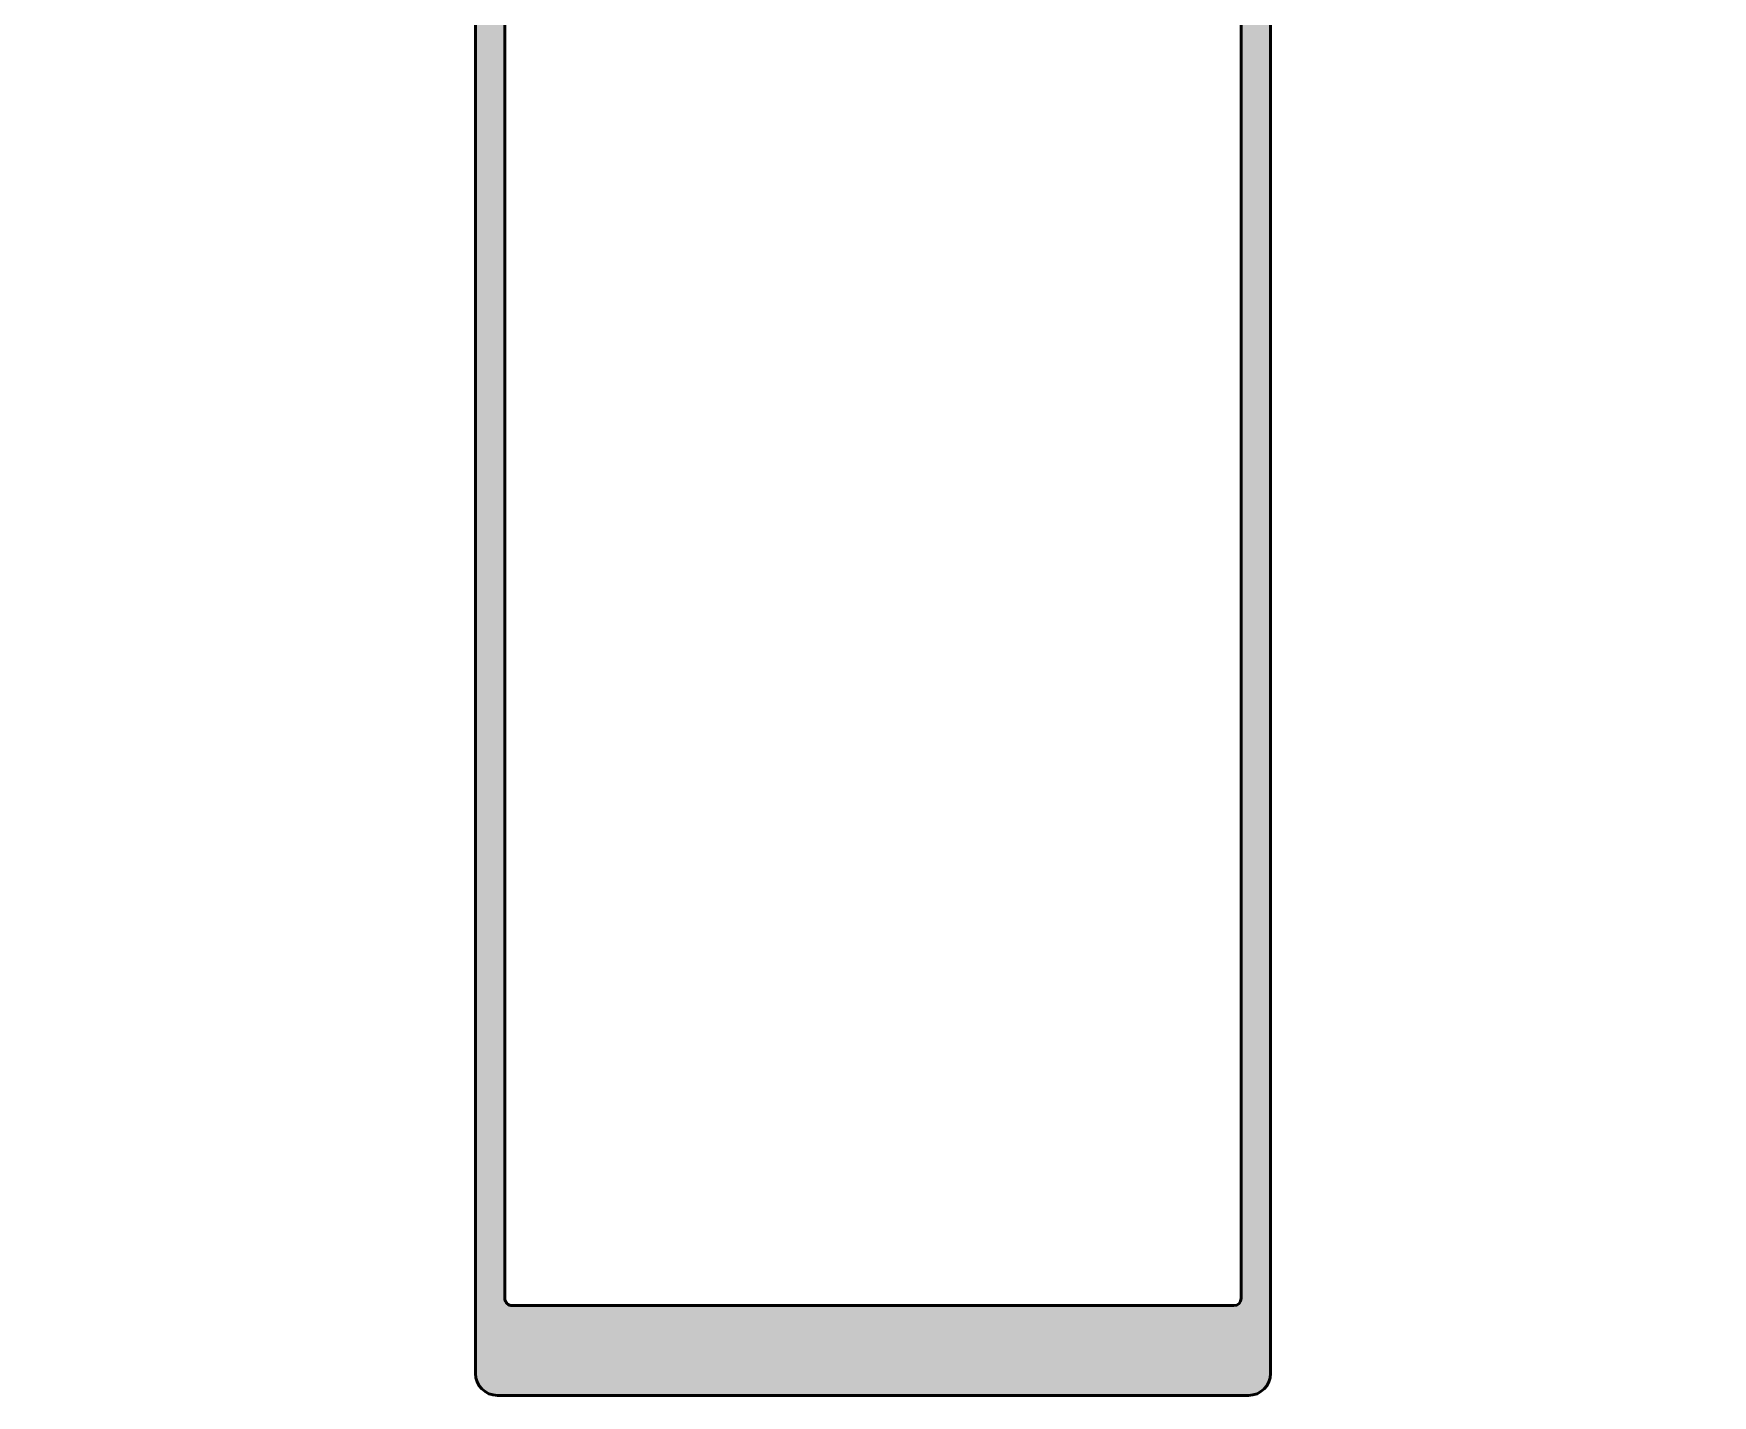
# Model space of a CAD drawing. Extents: x 0 to 114, y -95 to 90.
# Drawn here: x 0 to 114, y -95 to -2.5 of the extents above; entities that cross this region are included whole.
import ezdxf

# ---------------------------------------------------------------- set-up
doc = ezdxf.new("R2010")
doc.units = 0
doc.layers.add('0S-Alu contour', color=7, linetype='Continuous', lineweight=50)
doc.layers.add('0S-Alu hatch', color=252, linetype='Continuous', lineweight=25)

# ---------------------------------------------------------------- blocks, each defined once
blk = doc.blocks.new('445400__CFF86B1E_A908_4B75_B0B0_41B245B7B7D5_')
at = {"layer": '0S-Alu hatch'}
h = blk.add_hatch(color=256, dxfattribs=at)
edge = h.paths.add_edge_path()
edge.add_line((36.90000000000001, 10.09999999999999), (36.9, 3.43111920340129))
edge.add_ellipse((35.90000000000002, 3.431119203401286), major_axis=(-0.9999999999999857, 0), ratio=1, start_angle=94.08561677997449, end_angle=180, ccw=False)
edge.add_line((35.97124704998792, 2.433660503570562), (29.90000000000001, 2))
edge.add_line((29.90000000000001, 2), (9.100000000000001, 1.999999999999999))
edge.add_ellipse((9.100000000000003, 2.500000000000003), major_axis=(-0.5000000000000038, 0), ratio=1, start_angle=0, end_angle=89.99999999999977, ccw=False)
edge.add_line((8.6, 2.500000000000003), (8.6, 3.299999999999998))
edge.add_ellipse((9.1, 3.299999999999999), major_axis=(-0.5, 0), ratio=1, start_angle=270.0000000000002, end_angle=360, ccw=False)
edge.add_line((9.099999999999998, 3.799999999999998), (9.6, 3.799999999999999))
edge.add_arc((9.6, 4.299999999999999), 0.5, 270, 360)
edge.add_line((10.1, 4.299999999999999), (10.1, 4.500000000000001))
edge.add_arc((9.600000000000001, 4.500000000000001), 0.4999999999999983, 0, 90)
edge.add_line((9.600000000000001, 5), (6.8, 4.999999999999999))
edge.add_arc((6.799999999999999, 4.5), 0.4999999999999992, 89.99999999999991, 180)
edge.add_line((6.3, 4.5), (6.300000000000001, 3.999999999999999))
edge.add_line((6.300000000000001, 3.999999999999999), (7.300000000000001, 3.999999999999999))
edge.add_line((7.300000000000001, 3.999999999999999), (7.300000000000001, 2.499999999999997))
edge.add_ellipse((6.300000000000003, 2.5), major_axis=(-0.9999999999999982, 0), ratio=1, start_angle=90, end_angle=180, ccw=False)
edge.add_line((6.300000000000002, 1.5), (2.299999999999999, 1.499999999999999))
edge.add_ellipse((2.3, 2.499999999999999), major_axis=(-1, 0), ratio=1, start_angle=0, end_angle=90, ccw=False)
edge.add_line((1.299999999999999, 2.499999999999999), (1.299999999999999, 3.999999999999998))
edge.add_line((1.299999999999999, 3.999999999999998), (2.299999999999999, 3.999999999999999))
edge.add_line((2.299999999999999, 3.999999999999999), (2.299999999999999, 4.499999999999999))
edge.add_arc((1.799999999999999, 4.499999999999999), 0.5, 0, 89.99999999999987)
edge.add_line((1.8, 4.999999999999999), (0.5000000000000029, 5.000000000000001))
edge.add_arc((0.5000000000000017, 4.5), 0.5000000000000018, 89.99999999999984, 180)
edge.add_line((-1e-16, 4.5), (0, 0.5))
edge.add_arc((0.5, 0.5), 0.5, 180, 269.9999999999999)
edge.add_line((0.4999999999999998, 0), (29.5, -1e-16))
edge.add_ellipse((29.5, -0.5000000000000009), major_axis=(-0.5000000000000008, 0), ratio=1, start_angle=180, end_angle=270, ccw=False)
edge.add_line((30, -0.5), (29.99999999999998, -93.49999999999999))
edge.add_arc((31.49999999999998, -93.49999999999999), 1.5, 180, 270)
edge.add_line((31.49999999999998, -95), (82.49999999999999, -95))
edge.add_arc((82.49999999999999, -93.49999999999997), 1.500000000000028, 270, 360)
edge.add_line((84.00000000000001, -93.49999999999997), (84, -0.5))
edge.add_ellipse((84.50000000000001, -0.499999999999994), major_axis=(-0.5, 0), ratio=1, start_angle=270, end_angle=360, ccw=False)
edge.add_line((84.50000000000001, 2.3e-15), (113.5, 0))
edge.add_arc((113.5, 0.5), 0.5, 270, 360)
edge.add_line((114, 0.5), (114, 4.500000000000007))
edge.add_arc((113.5, 4.500000000000007), 0.5, 0, 90)
edge.add_line((113.5, 5.000000000000007), (112.2, 4.999999999999998))
edge.add_arc((112.2, 4.50000000000001), 0.4999999999999876, 90, 180)
edge.add_line((111.7, 4.50000000000001), (111.7, 3.999999999999999))
edge.add_line((111.7, 3.999999999999999), (112.7, 4))
edge.add_line((112.7, 4), (112.7, 2.499999999999992))
edge.add_ellipse((111.7, 2.49999999999999), major_axis=(-0.9999999999999857, 0), ratio=1, start_angle=90, end_angle=180, ccw=False)
edge.add_line((111.7, 1.500000000000006), (107.7, 1.499999999999998))
edge.add_ellipse((107.7, 2.500000000000028), major_axis=(-1.00000000000003, 0), ratio=1, start_angle=0, end_angle=89.9999999999992, ccw=False)
edge.add_line((106.7, 2.500000000000023), (106.7, 3.999999999999999))
edge.add_line((106.7, 3.999999999999999), (107.7, 3.999999999999999))
edge.add_line((107.7, 3.999999999999999), (107.7, 4.499999999999994))
edge.add_arc((107.2, 4.499999999999994), 0.5, 0, 90)
edge.add_line((107.2, 4.999999999999994), (104.4, 5))
edge.add_arc((104.4, 4.5), 0.5, 90, 180)
edge.add_line((103.9, 4.5), (103.9, 4.299999999999999))
edge.add_arc((104.4, 4.299999999999998), 0.5, 180, 270)
edge.add_line((104.4, 3.799999999999998), (104.9, 3.799999999999998))
edge.add_ellipse((104.9, 3.300000000000001), major_axis=(-0.4999999999999978, 0), ratio=1, start_angle=180, end_angle=270, ccw=False)
edge.add_line((105.4, 3.299999999999997), (105.4, 2.499999999999987))
edge.add_ellipse((104.9, 2.499999999999991), major_axis=(-0.5, 0), ratio=1, start_angle=90.00000000000159, end_angle=180, ccw=False)
edge.add_line((104.9, 1.999999999999987), (84.1, 2.000000000000001))
edge.add_line((84.1, 2.000000000000001), (78.02875295001213, 2.433660503570564))
edge.add_ellipse((78.10000000000004, 3.431119203401334), major_axis=(-1.000000000000033, 0), ratio=1, start_angle=0, end_angle=85.91438322002563, ccw=False)
edge.add_line((77.1, 3.431119203401344), (77.1, 10.1))
edge.add_ellipse((77.60000000000001, 10.10000000000001), major_axis=(-0.5, 0), ratio=1, start_angle=270, end_angle=360, ccw=False)
edge.add_line((77.60000000000001, 10.6), (78.5, 10.6))
edge.add_arc((78.5, 11.1), 0.5, 270, 360)
edge.add_line((79, 11.1), (79, 12.50000000000004))
edge.add_ellipse((79.07883644654305, 12.76752059199315), major_axis=(-0.278895056327433, 0), ratio=1, start_angle=-1.1645893740957263, end_angle=73.58012358050632, ccw=False)
edge.add_line((78.799999, 12.77318899999152), (78.799999, 13.22678299999154))
edge.add_ellipse((79.07886709564315, 13.2324436594686), major_axis=(-0.2789255417371294, 0), ratio=1, start_angle=-73.57540544464541, end_angle=1.1628700728887225, ccw=False)
edge.add_line((78.99999999999999, 13.49998699999153), (79, 15.37999800000003))
edge.add_arc((78.69999999999999, 15.37999800000003), 0.3000000000000114, 0, 89.99999999999729)
edge.add_line((78.7, 15.67999800000004), (77.72002568095722, 15.67999800000005))
edge.add_arc((77.72002568095722, 15.37999800000004), 0.3000000000000096, 90, 180)
edge.add_line((77.4200256809572, 15.37999800000004), (77.4200256809572, 12.62000000000004))
edge.add_ellipse((77.3000256809572, 12.62000000000004), major_axis=(-0.1200000000000045, 0), ratio=1, start_angle=90, end_angle=180, ccw=False)
edge.add_line((77.3000256809572, 12.50000000000003), (73.00000000000007, 12.50000000000004))
edge.add_ellipse((73.00000000000004, 13.00000000000001), major_axis=(-0.4999999999999752, 0), ratio=1, start_angle=0, end_angle=90.00000000000318, ccw=False)
edge.add_line((72.50000000000007, 13.00000000000009), (72.50000000000014, 13.70000000000012))
edge.add_line((72.50000000000014, 13.70000000000012), (73.88149545762252, 16.0928203230276))
edge.add_arc((73.76188021535188, 16.16188021535174), 0.1381197846482771, 329.9999999999972, 455.6225775507961)
edge.add_arc((74.2382232411737, 11.32339113815252), 4.999999999999663, 95.62257755079072, 162.2515836439295)
edge.add_ellipse((68.99999999999991, 13.00000000000037), major_axis=(-0.5000000000003207, 0), ratio=1, start_angle=90, end_angle=162.2515836439296, ccw=False)
edge.add_line((68.99999999999991, 12.50000000000005), (45.00000000000008, 12.50000000000003))
edge.add_ellipse((45.00000000000009, 13.00000000000071), major_axis=(-0.5000000000006822, 0), ratio=1, start_angle=17.74841635606998, end_angle=89.9999999999992, ccw=False)
edge.add_arc((39.7617767588263, 11.32339113815289), 4.999999999999307, 17.74841635607033, 84.37742244920871)
edge.add_arc((40.23811978464815, 16.16188021535175), 0.1381197846482763, 84.3774224492096, 210.0000000000003)
edge.add_line((40.11850454237751, 16.09282032302761), (41.49999999999987, 13.70000000000009))
edge.add_line((41.49999999999987, 13.70000000000009), (41.49999999999993, 13.00000000000006))
edge.add_ellipse((40.99999999999995, 13.00000000000001), major_axis=(-0.4999999999999787, 0), ratio=1, start_angle=90, end_angle=180, ccw=False)
edge.add_line((40.99999999999995, 12.50000000000003), (36.69997431904284, 12.50000000000003))
edge.add_ellipse((36.69997431904283, 12.62000000000004), major_axis=(-0.1200000000000134, 0), ratio=1, start_angle=0, end_angle=90.00000000000341, ccw=False)
edge.add_line((36.57997431904282, 12.62000000000005), (36.57997431904282, 15.37999800000005))
edge.add_arc((36.27997431904282, 15.37999800000005), 0.2999999999999971, 0, 90)
edge.add_line((36.27997431904282, 15.67999800000004), (35.30000000000003, 15.67999800000005))
edge.add_arc((35.30000000000003, 15.37999800000004), 0.3000000000000043, 90, 180)
edge.add_line((35.00000000000003, 15.37999800000004), (35.00000000000003, 13.49998699999153))
edge.add_ellipse((34.92113290435687, 13.23244365946859), major_axis=(-0.2789255417371474, 0), ratio=1, start_angle=178.8371299271035, end_angle=253.5754054446465, ccw=False)
edge.add_line((35.20000100000003, 13.22678299999149), (35.20000100000003, 12.77318899999184))
edge.add_ellipse((34.92116355345695, 12.76752059199316), major_axis=(-0.2788950563274723, 0), ratio=1, start_angle=106.419876419493, end_angle=181.1645893741586, ccw=False)
edge.add_line((35.00000000000001, 12.50000000000001), (35, 11.10000000000002))
edge.add_arc((35.5, 11.10000000000001), 0.5000000000000071, 180, 270)
edge.add_line((35.5, 10.60000000000001), (36.40000000000001, 10.6))
edge.add_ellipse((36.4, 10.09999999999999), major_axis=(-0.5000000000000054, 0), ratio=1, start_angle=180, end_angle=269.9999999999992, ccw=False)
edge = h.paths.add_edge_path()
edge.add_line((75.10000000000001, 1.599999999999996), (38.9, 1.599999999999999))
edge.add_ellipse((38.9, 2.1), major_axis=(-0.5, 0), ratio=1, start_angle=0, end_angle=90, ccw=False)
edge.add_line((38.4, 2.1), (38.4, 10.30000000000001))
edge.add_ellipse((38.89999999999999, 10.3), major_axis=(-0.4999999999999929, 0), ratio=1, start_angle=270, end_angle=360, ccw=False)
edge.add_line((38.89999999999999, 10.8), (75.10000000000002, 10.79999999999999))
edge.add_ellipse((75.10000000000002, 10.30000000000001), major_axis=(-0.4999999999999858, 0), ratio=1, start_angle=180, end_angle=270, ccw=False)
edge.add_line((75.60000000000001, 10.29999999999999), (75.60000000000001, 2.099999999999996))
edge.add_ellipse((75.10000000000001, 2.099999999999996), major_axis=(-0.5, 0), ratio=1, start_angle=90, end_angle=180, ccw=False)
edge = h.paths.add_edge_path()
edge.add_line((31.99999999999997, -88.4), (32, -0.5))
edge.add_ellipse((32.5, -0.4999999999999974), major_axis=(-0.4999999999999974, 0), ratio=1, start_angle=270, end_angle=360, ccw=False)
edge.add_line((32.5, 0), (81.5, 1e-15))
edge.add_ellipse((81.5, -0.4999999999999991), major_axis=(-0.5, 0), ratio=1, start_angle=180, end_angle=270, ccw=False)
edge.add_line((82, -0.5), (82, -88.39999999999999))
edge.add_ellipse((81.5, -88.39999999999999), major_axis=(-0.5, 0), ratio=1, start_angle=90, end_angle=180, ccw=False)
edge.add_line((81.5, -88.89999999999998), (32.5, -88.90000000000002))
edge.add_ellipse((32.49999999999999, -88.4), major_axis=(-0.5000000000000142, 0), ratio=1, start_angle=0, end_angle=90.00000000000159, ccw=False)
at = {"layer": '0S-Alu contour', "color": 7}
for points in [[(40.11850454237751, 16.09282032302761), (41.49999999999987, 13.70000000000009), (41.49999999999993, 13.00000000000006)], [(72.50000000000007, 13.00000000000009), (72.50000000000014, 13.70000000000012), (73.88149545762252, 16.0928203230276)], [(35.00000000000003, 15.37999800000004), (35.00000000000003, 13.49998699999153)], [(36.27997431904282, 15.67999800000004), (35.30000000000003, 15.67999800000005)], [(36.57997431904282, 12.62000000000005), (36.57997431904282, 15.37999800000005)], [(77.4200256809572, 15.37999800000004), (77.4200256809572, 12.62000000000004)], [(78.7, 15.67999800000004), (77.72002568095722, 15.67999800000005)], [(78.99999999999999, 13.49998699999153), (79, 15.37999800000003)], [(35.20000100000003, 13.22678299999149), (35.20000100000003, 12.77318899999184)], [(78.799999, 12.77318899999152), (78.799999, 13.22678299999154)], [(35.00000000000001, 12.50000000000001), (35, 11.10000000000002)], [(40.99999999999995, 12.50000000000003), (36.69997431904284, 12.50000000000003)], [(68.99999999999991, 12.50000000000005), (45.00000000000008, 12.50000000000003)], [(77.3000256809572, 12.50000000000003), (73.00000000000007, 12.50000000000004)], [(79, 11.1), (79, 12.50000000000004)], [(35.5, 10.60000000000001), (36.40000000000001, 10.6)], [(38.4, 2.1), (38.4, 10.3)], [(38.89999999999999, 10.8), (75.10000000000002, 10.79999999999999)], [(75.60000000000001, 10.29999999999999), (75.60000000000001, 2.099999999999996)], [(77.60000000000001, 10.6), (78.5, 10.6)], [(36.90000000000001, 10.09999999999999), (36.9, 3.43111920340129)], [(77.1, 3.431119203401344), (77.1, 10.1)], [(1.8, 4.999999999999999), (0.5000000000000029, 5.000000000000001)], [(9.600000000000001, 5), (6.8, 4.999999999999999)], [(107.2, 4.999999999999994), (104.4, 5)], [(113.5, 5.000000000000007), (112.2, 4.999999999999998)], [(-1e-16, 4.5), (0, 0.5)], [(1.299999999999999, 2.499999999999999), (1.299999999999999, 3.999999999999998), (2.299999999999999, 3.999999999999999), (2.299999999999999, 4.499999999999999)], [(6.3, 4.5), (6.300000000000001, 3.999999999999999), (7.300000000000001, 3.999999999999999), (7.300000000000001, 2.499999999999997)], [(9.099999999999998, 3.799999999999998), (9.6, 3.799999999999999)], [(10.1, 4.299999999999999), (10.1, 4.500000000000001)], [(103.9, 4.5), (103.9, 4.299999999999999)], [(104.4, 3.799999999999998), (104.9, 3.799999999999998)], [(106.7, 2.500000000000023), (106.7, 3.999999999999999), (107.7, 3.999999999999999), (107.7, 4.499999999999994)], [(111.7, 4.50000000000001), (111.7, 3.999999999999999), (112.7, 4), (112.7, 2.499999999999992)], [(114, 0.5), (114, 4.500000000000007)], [(8.6, 2.500000000000003), (8.6, 3.299999999999998)], [(35.97124704998792, 2.433660503570562), (29.90000000000001, 2), (9.100000000000001, 1.999999999999999)], [(104.9, 1.999999999999987), (84.1, 2.000000000000001), (78.02875295001213, 2.433660503570564)], [(105.4, 3.299999999999997), (105.4, 2.499999999999987)], [(6.300000000000002, 1.5), (2.299999999999999, 1.499999999999999)], [(75.10000000000001, 1.599999999999996), (38.9, 1.599999999999999)], [(111.7, 1.500000000000006), (107.7, 1.499999999999998)], [(0.4999999999999998, 0), (29.5, -1e-16)], [(32.5, 0), (81.5, 1e-15)], [(84.50000000000001, 2.3e-15), (113.5, 0)], [(30, -0.5), (29.99999999999998, -93.49999999999999)], [(31.99999999999997, -88.4), (32, -0.5)], [(82, -0.5), (82, -88.39999999999999)], [(84.00000000000001, -93.49999999999997), (84, -0.5)], [(81.5, -88.89999999999998), (32.5, -88.90000000000002)], [(31.49999999999998, -95), (82.49999999999999, -95)]]:
    blk.add_lwpolyline(points, dxfattribs=at)
for centre, radius, start, end in [((40.23811978464815, 16.16188021535175), 0.1381197846482763, 84.3774224492096, 210.0000000000003), ((39.7617767588263, 11.32339113815289), 4.999999999999307, 17.74841635607033, 84.37742244920871), ((74.2382232411737, 11.32339113815252), 4.999999999999663, 95.62257755079072, 162.2515836439295), ((73.76188021535188, 16.16188021535174), 0.1381197846482771, 329.9999999999972, 95.62257755079611), ((35.30000000000003, 15.37999800000004), 0.3000000000000043, 90, 180), ((36.27997431904282, 15.37999800000005), 0.2999999999999971, 0, 90), ((77.72002568095722, 15.37999800000004), 0.3000000000000096, 90, 180), ((78.69999999999999, 15.37999800000003), 0.3000000000000114, 0, 89.99999999999729), ((35.5, 11.10000000000001), 0.5000000000000071, 180, 270), ((78.5, 11.1), 0.5, 270, 0), ((0.5000000000000017, 4.5), 0.5000000000000018, 89.99999999999984, 180), ((1.799999999999999, 4.499999999999999), 0.5, 0, 89.99999999999987), ((6.799999999999999, 4.5), 0.4999999999999992, 89.99999999999991, 180), ((9.600000000000001, 4.500000000000001), 0.4999999999999983, 0, 90), ((104.4, 4.5), 0.5, 90, 180), ((107.2, 4.499999999999994), 0.5, 0, 90), ((112.2, 4.50000000000001), 0.4999999999999876, 90, 180), ((113.5, 4.500000000000007), 0.5, 0, 90), ((9.6, 4.299999999999999), 0.5, 270, 0), ((104.4, 4.299999999999998), 0.5, 180, 270), ((0.5, 0.5), 0.5, 180, 269.9999999999999), ((113.5, 0.5), 0.5, 270, 0), ((31.49999999999998, -93.49999999999999), 1.5, 180, 270), ((82.49999999999999, -93.49999999999997), 1.500000000000028, 270, 0)]:
    blk.add_arc(centre, radius, start, end, dxfattribs=at)
at = {"layer": '0S-Alu contour', "color": 7, "extrusion": (0, 0, -1)}
for centre, radius, start, end in [((-34.92113290435687, 13.23244365946859), 0.2789255417371474, 106.4245945553535, 181.1628700728966), ((-34.92116355345695, 12.76752059199316), 0.2788950563274723, 178.8354106258414, 253.580123580507), ((-36.69997431904283, 12.62000000000004), 0.1200000000000134, 269.9999999999966, 0), ((-40.99999999999995, 13.00000000000001), 0.4999999999999787, 180, 270), ((-45.00000000000009, 13.00000000000071), 0.5000000000006822, 270.0000000000008, 342.25158364393), ((-68.99999999999991, 13.00000000000037), 0.5000000000003207, 197.7484163560705, 270), ((-73.00000000000004, 13.00000000000001), 0.4999999999999752, 269.9999999999968, 0), ((-77.3000256809572, 12.62000000000004), 0.1200000000000045, 180, 270), ((-79.07883644654305, 12.76752059199315), 0.278895056327433, 286.4198764194938, 1.164589374095672), ((-79.07886709564315, 13.2324436594686), 0.2789255417371294, 358.8371299271113, 73.57540544464541), ((-36.4, 10.09999999999999), 0.5000000000000054, 90.00000000000081, 180), ((-38.89999999999999, 10.3), 0.4999999999999929, 0, 90), ((-75.10000000000002, 10.30000000000001), 0.4999999999999858, 90, 180), ((-77.60000000000001, 10.10000000000001), 0.5, 0, 90), ((-9.1, 3.299999999999999), 0.5, 0, 89.9999999999998), ((-35.90000000000002, 3.431119203401286), 0.9999999999999857, 180, 265.9143832200255), ((-78.10000000000004, 3.431119203401334), 1.000000000000033, 274.0856167799744, 0), ((-104.9, 3.300000000000001), 0.4999999999999978, 90, 180), ((-2.3, 2.499999999999999), 1, 270, 0), ((-6.300000000000003, 2.5), 0.9999999999999982, 180, 270.0000000000001), ((-9.100000000000003, 2.500000000000003), 0.5000000000000038, 270.0000000000002, 0), ((-104.9, 2.499999999999991), 0.5, 180, 269.9999999999984), ((-107.7, 2.500000000000028), 1.00000000000003, 270.0000000000008, 0), ((-111.7, 2.49999999999999), 0.9999999999999857, 180, 270), ((-38.9, 2.1), 0.5, 270, 0), ((-75.10000000000001, 2.099999999999996), 0.5, 180, 270), ((-32.5, -0.4999999999999974), 0.4999999999999974, 0, 90), ((-81.5, -0.4999999999999991), 0.5, 90, 180), ((-84.50000000000001, -0.499999999999994), 0.5, 0, 90), ((-29.5, -0.5000000000000009), 0.5000000000000008, 90, 180), ((-32.49999999999999, -88.4), 0.5000000000000142, 269.9999999999984, 0), ((-81.5, -88.39999999999999), 0.5, 180, 270)]:
    blk.add_arc(centre, radius, start, end, dxfattribs=at)
blk = doc.blocks.new('441550__AF9099CF_40AD_4CE5_BC14_7BE719F74621_')
at = {"layer": '0S-Alu contour', "color": 7}
blk.add_blockref('445400__CFF86B1E_A908_4B75_B0B0_41B245B7B7D5_', (0, 0), dxfattribs=at)

msp = doc.modelspace()

# ---------------------------------------------------------------- block references
at = {"layer": '0S-Alu contour', "color": 7}
msp.add_blockref('441550__AF9099CF_40AD_4CE5_BC14_7BE719F74621_', (0, 0), dxfattribs=at)

doc.saveas('drawing.dxf')
